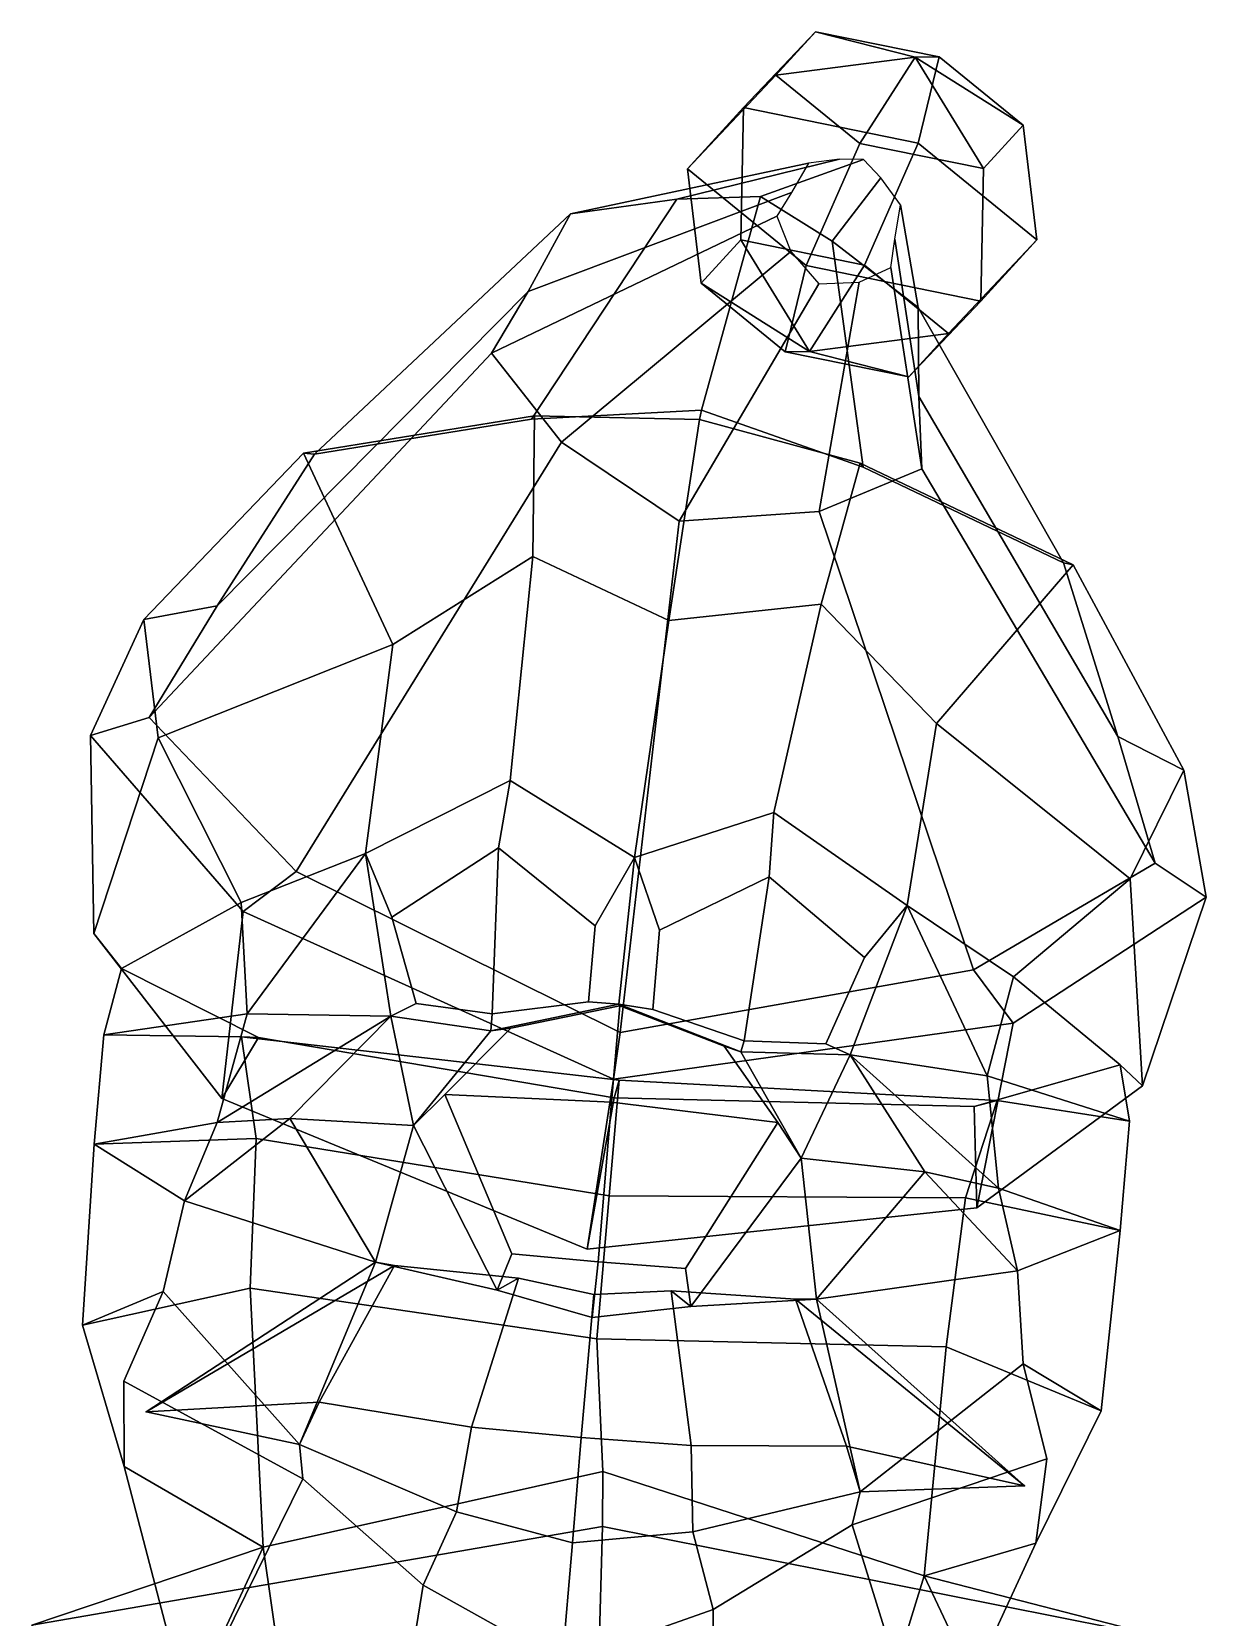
# Model space of a CAD drawing. Extents: x -173 to 159, y -153 to 325.
# Drawn here: x -67.9 to 70.7, y 137.6 to 324.6 of the extents above; entities that cross this region are included whole.
import ezdxf

# ---------------------------------------------------------------- set-up
doc = ezdxf.new("R2010")
doc.units = 0

msp = doc.modelspace()

# ---------------------------------------------------------------- linework, layer by layer
for p in [(-54.374901, 161.827789, 100.042206), (49.263512, 153.116516, 100.790459)]:
    msp.add_point(p)
for points in [[(9.485497, 308.453705, -40.156384), (19.931868, 319.507477, -35.688831), (24.601395, 324.616058, -48.915962), (16.089233, 315.678345, -58.862446)], [(24.601395, 324.616058, -48.915962), (39.181492, 321.652161, -53.337906), (36.708599, 311.486725, -65.115952), (16.089233, 315.678345, -58.862446)], [(19.931868, 319.507477, -35.688831), (36.337421, 321.630707, -37.501518), (24.601395, 324.616058, -48.915962)], [(36.337421, 321.630707, -37.501518), (39.181492, 321.652161, -53.337906), (24.601395, 324.616058, -48.915962)], [(29.842419, 311.434967, -26.883587), (36.337421, 321.630707, -37.501518), (19.931868, 319.507477, -35.688831)], [(29.842419, 311.434967, -26.883587), (44.422527, 308.471039, -31.305471), (36.337421, 321.630707, -37.501518)], [(36.337421, 321.630707, -37.501518), (49.092056, 313.57962, -44.532604), (39.181492, 321.652161, -53.337906)], [(44.422527, 308.471039, -31.305471), (49.092056, 313.57962, -44.532604), (36.337421, 321.630707, -37.501518)], [(49.092056, 313.57962, -44.532604), (50.724247, 300.070465, -52.663441), (36.708599, 311.486725, -65.115952), (39.181492, 321.652161, -53.337906)], [(23.501158, 297.037445, -27.703903), (29.842419, 311.434967, -26.883587), (19.931868, 319.507477, -35.688831), (9.485497, 308.453705, -40.156384)], [(9.485497, 308.453705, -40.156384), (16.089233, 315.678345, -58.862446), (15.78723, 300.053101, -61.514294), (11.117702, 294.944519, -48.287163)], [(15.78723, 300.053101, -61.514294), (16.089233, 315.678345, -58.862446), (36.708599, 311.486725, -65.115952), (30.367329, 297.089172, -65.936241)], [(44.120514, 292.845795, -33.957378), (50.724247, 300.070465, -52.663441), (49.092056, 313.57962, -44.532604), (44.422527, 308.471039, -31.305471)], [(23.501158, 297.037445, -27.703903), (44.120514, 292.845795, -33.957378), (44.422527, 308.471039, -31.305471), (29.842419, 311.434967, -26.883587)], [(40.277889, 289.016632, -57.130936), (30.367329, 297.089172, -65.936241), (36.708599, 311.486725, -65.115952), (50.724247, 300.070465, -52.663441)], [(23.780613, 309.108612, -36.413643), (21.75695, 305.641235, -38.494282), (-9.302335, 293.990875, 2.536036), (-4.299472, 303.13205, 12.212753)], [(27.441261, 309.585175, -34.924118), (23.780613, 309.108612, -36.413643), (-4.299472, 303.13205, 12.212753), (8.239504, 304.851074, 17.719517)], [(30.248783, 309.560852, -33.934704), (27.441261, 309.585175, -34.924118), (8.239504, 304.851074, 17.719517), (18.090923, 305.172852, 21.135895)], [(30.248783, 309.560852, -33.934704), (18.090923, 305.172852, 21.135895), (26.550991, 299.926117, 19.18401), (32.291958, 307.399261, -34.055935)], [(23.501158, 297.037445, -27.703903), (9.485497, 308.453705, -40.156384), (11.117702, 294.944519, -48.287163), (21.028255, 286.872009, -39.481918)], [(32.291958, 307.399261, -34.055935), (26.550991, 299.926117, 19.18401), (36.705872, 292.103485, 15.492225), (34.642891, 304.213623, -34.469501)], [(-34.515591, 274.787201, 60.573441), (-8.927516, 278.916626, 71.271515), (8.239504, 304.851074, 17.719517), (-4.299472, 303.13205, 12.212753)], [(21.75695, 305.641235, -38.494282), (20.051094, 302.877441, -40.185764), (-13.615255, 286.691833, -5.291801), (-9.302335, 293.990875, 2.536036)], [(11.143327, 279.988953, 77.818794), (18.090923, 305.172852, 21.135895), (8.239504, 304.851074, 17.719517), (-8.927516, 278.916626, 71.271515)], [(11.143327, 279.988953, 77.818794), (30.236143, 273.23587, 71.75946), (26.550991, 299.926117, 19.18401), (18.090923, 305.172852, 21.135895)], [(-45.985752, 256.915161, 39.862068), (-34.515591, 274.787201, 60.573441), (-4.299472, 303.13205, 12.212753), (-9.302335, 293.990875, 2.536036)], [(34.642891, 304.213623, -34.469501), (36.705872, 292.103485, 15.492225), (36.798279, 281.591919, 6.22301), (33.96896, 300.138031, -36.308563)], [(20.051094, 302.877441, -40.185764), (21.687801, 298.686737, -41.247814), (-5.357701, 276.201996, -11.946091), (-13.615255, 286.691833, -5.291801)], [(11.117702, 294.944519, -48.287163), (15.78723, 300.053101, -61.514294), (23.872297, 286.893402, -55.31826)], [(23.872297, 286.893402, -55.31826), (15.78723, 300.053101, -61.514294), (30.367329, 297.089172, -65.936241)], [(53.850002, 261.969635, 61.6744), (36.705872, 292.103485, 15.492225), (26.550991, 299.926117, 19.18401), (30.236143, 273.23587, 71.75946)], [(33.96896, 300.138031, -36.308563), (36.798279, 281.591919, 6.22301), (37.150223, 273.038239, -1.231747), (33.498821, 296.817383, -37.778877)], [(44.120514, 292.845795, -33.957378), (35.60836, 283.908051, -43.903805), (40.277889, 289.016632, -57.130936), (50.724247, 300.070465, -52.663441)], [(21.687801, 298.686737, -41.247814), (24.994909, 294.870087, -41.568779), (8.527251, 266.896912, -15.763485), (-5.357701, 276.201996, -11.946091)], [(23.501158, 297.037445, -27.703903), (21.028255, 286.872009, -39.481918), (35.60836, 283.908051, -43.903805), (44.120514, 292.845795, -33.957378)], [(23.872297, 286.893402, -55.31826), (30.367329, 297.089172, -65.936241), (40.277889, 289.016632, -57.130936)], [(33.498821, 296.817383, -37.778877), (37.150223, 273.038239, -1.231747), (25.020697, 268.031586, -9.516527), (29.73501, 295.060364, -39.807518)], [(-54.002396, 243.744812, 21.41995), (-45.985752, 256.915161, 39.862068), (-9.302335, 293.990875, 2.536036), (-13.615255, 286.691833, -5.291801)], [(29.73501, 295.060364, -39.807518), (25.020697, 268.031586, -9.516527), (8.527251, 266.896912, -15.763485), (24.994909, 294.870087, -41.568779)], [(21.028255, 286.872009, -39.481918), (11.117702, 294.944519, -48.287163), (23.872297, 286.893402, -55.31826)], [(60.272282, 241.502258, 41.185955), (36.798279, 281.591919, 6.22301), (36.705872, 292.103485, 15.492225), (53.850002, 261.969635, 61.6744)], [(35.60836, 283.908051, -43.903805), (23.872297, 286.893402, -55.31826), (40.277889, 289.016632, -57.130936)], [(-36.659306, 225.571991, 6.597259), (-54.002396, 243.744812, 21.41995), (-13.615255, 286.691833, -5.291801), (-5.357701, 276.201996, -11.946091)], [(21.028255, 286.872009, -39.481918), (23.872297, 286.893402, -55.31826), (35.60836, 283.908051, -43.903805)], [(64.664703, 226.531982, 22.898443), (37.150223, 273.038239, -1.231747), (36.798279, 281.591919, 6.22301), (60.272282, 241.502258, 41.185955)], [(-8.746457, 262.7164, 90.815811), (-8.544295, 279.313446, 76.657158), (-35.819221, 274.911774, 65.890724), (-25.278179, 252.335327, 85.011948)], [(-8.544295, 279.313446, 76.657158), (-8.927516, 278.916626, 71.271515), (-34.515591, 274.787201, 60.573441), (-35.819221, 274.911774, 65.890724)], [(10.921833, 278.871613, 82.588287), (11.143327, 279.988953, 77.818794), (-8.927516, 278.916626, 71.271515), (-8.544295, 279.313446, 76.657158)], [(7.281015, 255.164001, 98.800262), (10.921833, 278.871613, 82.588287), (-8.544295, 279.313446, 76.657158), (-8.746457, 262.7164, 90.815811)], [(7.281015, 255.164001, 98.800262), (25.281883, 257.10788, 91.697975), (29.850145, 273.744263, 77.135521), (10.921833, 278.871613, 82.588287)], [(10.921833, 278.871613, 82.588287), (29.850145, 273.744263, 77.135521), (30.236143, 273.23587, 71.75946), (11.143327, 279.988953, 77.818794)], [(1.554684, 206.583649, -7.17245), (-36.659306, 225.571991, 6.597259), (-5.357701, 276.201996, -11.946091), (8.527251, 266.896912, -15.763485)], [(-25.278179, 252.335327, 85.011948), (-35.819221, 274.911774, 65.890724), (-54.644569, 255.303528, 42.982529), (-52.938908, 241.339935, 71.767036)], [(-35.819221, 274.911774, 65.890724), (-34.515591, 274.787201, 60.573441), (-45.985752, 256.915161, 39.862068), (-54.644569, 255.303528, 42.982529)], [(25.281883, 257.10788, 91.697975), (38.884472, 243.028442, 85.811371), (55.005154, 261.737549, 67.022316), (29.850145, 273.744263, 77.135521)], [(29.850145, 273.744263, 77.135521), (55.005154, 261.737549, 67.022316), (53.850002, 261.969635, 61.6744), (30.236143, 273.23587, 71.75946)], [(43.240639, 213.982361, 7.592744), (25.020697, 268.031586, -9.516527), (37.150223, 273.038239, -1.231747), (64.664703, 226.531982, 22.898443)], [(1.554684, 206.583649, -7.17245), (8.527251, 266.896912, -15.763485), (25.020697, 268.031586, -9.516527), (43.240639, 213.982361, 7.592744)], [(-8.746457, 262.7164, 90.815811), (-25.278179, 252.335327, 85.011948), (-28.505424, 227.698242, 91.72226), (-11.427239, 236.308533, 102.001625)], [(7.281015, 255.164001, 98.800262), (-8.746457, 262.7164, 90.815811), (-11.427239, 236.308533, 102.001625), (3.230203, 227.214294, 105.571396)], [(55.005154, 261.737549, 67.022316), (68.037674, 237.50824, 44.511047), (60.272282, 241.502258, 41.185955), (53.850002, 261.969635, 61.6744)], [(38.884472, 243.028442, 85.811371), (61.73365, 224.706482, 73.195763), (68.037674, 237.50824, 44.511047), (55.005154, 261.737549, 67.022316)], [(-54.644569, 255.303528, 42.982529), (-45.985752, 256.915161, 39.862068), (-54.002396, 243.744812, 21.41995), (-60.934429, 241.62088, 21.45396)], [(7.281015, 255.164001, 98.800262), (3.230203, 227.214294, 105.571396), (19.695917, 232.534821, 102.405853), (25.281883, 257.10788, 91.697975)], [(25.281883, 257.10788, 91.697975), (19.695917, 232.534821, 102.405853), (35.432198, 221.548309, 92.250504), (38.884472, 243.028442, 85.811371)], [(-52.938908, 241.339935, 71.767036), (-54.644569, 255.303528, 42.982529), (-60.934429, 241.62088, 21.45396), (-60.545975, 218.235992, 42.404713)], [(-43.154488, 221.917664, 76.293961), (-28.505424, 227.698242, 91.72226), (-25.278179, 252.335327, 85.011948), (-52.938908, 241.339935, 71.767036)], [(-60.934429, 241.62088, 21.45396), (-54.002396, 243.744812, 21.41995), (-36.659306, 225.571991, 6.597259), (-42.919376, 220.857239, 5.729288)], [(-60.545975, 218.235992, 42.404713), (-60.934429, 241.62088, 21.45396), (-42.919376, 220.857239, 5.729288), (-45.423576, 198.805542, 22.611139)], [(-52.938908, 241.339935, 71.767036), (-60.545975, 218.235992, 42.404713), (-57.281174, 214.103119, 41.06036), (-43.154488, 221.917664, 76.293961)], [(47.945599, 213.15506, 77.046616), (61.73365, 224.706482, 73.195763), (38.884472, 243.028442, 85.811371), (35.432198, 221.548309, 92.250504)], [(68.037674, 237.50824, 44.511047), (70.704773, 222.526367, 23.094074), (64.664703, 226.531982, 22.898443), (60.272282, 241.502258, 41.185955)], [(-12.806762, 228.339844, 102.333115), (-11.427239, 236.308533, 102.001625), (-28.505424, 227.698242, 91.72226), (-25.405159, 220.191132, 93.181328)], [(-12.806762, 228.339844, 102.333115), (-1.405676, 219.149841, 104.754501), (3.230203, 227.214294, 105.571396), (-11.427239, 236.308533, 102.001625)], [(61.73365, 224.706482, 73.195763), (63.177998, 200.289612, 43.946205), (70.704773, 222.526367, 23.094074), (68.037674, 237.50824, 44.511047)], [(19.138714, 224.942383, 102.423149), (19.695917, 232.534821, 102.405853), (3.230203, 227.214294, 105.571396), (6.200613, 218.645172, 104.978828)], [(19.138714, 224.942383, 102.423149), (30.380831, 215.407288, 91.079521), (35.432198, 221.548309, 92.250504), (19.695917, 232.534821, 102.405853)], [(-13.549285, 208.755066, 102.179077), (-12.806762, 228.339844, 102.333115), (-25.405159, 220.191132, 93.181328), (-22.528034, 210.008423, 96.960442)], [(-1.405676, 219.149841, 104.754501), (-12.806762, 228.339844, 102.333115), (-13.549285, 208.755066, 102.179077), (-2.172122, 210.17041, 106.373093)], [(-42.444641, 208.785828, 78.103951), (-28.505424, 227.698242, 91.72226), (-43.154488, 221.917664, 76.293961)], [(-25.510201, 208.504333, 98.094666), (-28.505424, 227.698242, 91.72226), (-42.444641, 208.785828, 78.103951)], [(-22.528034, 210.008423, 96.960442), (-25.405159, 220.191132, 93.181328), (-28.505424, 227.698242, 91.72226), (-25.510201, 208.504333, 98.094666)], [(-2.172122, 210.17041, 106.373093), (1.379443, 209.898743, 109.612625), (3.230203, 227.214294, 105.571396), (-1.405676, 219.149841, 104.754501)], [(5.401605, 209.298157, 106.827766), (6.200613, 218.645172, 104.978828), (3.230203, 227.214294, 105.571396), (1.379443, 209.898743, 109.612625)], [(70.704773, 222.526367, 23.094074), (47.922657, 207.68045, 6.861103), (43.240639, 213.982361, 7.592744), (64.664703, 226.531982, 22.898443)], [(-42.919376, 220.857239, 5.729288), (-36.659306, 225.571991, 6.597259), (1.554684, 206.583649, -7.17245), (0.777785, 201.081055, -8.878839)], [(6.200613, 218.645172, 104.978828), (5.401605, 209.298157, 106.827766), (16.194624, 205.588745, 101.818512), (19.138714, 224.942383, 102.423149)], [(16.194624, 205.588745, 101.818512), (25.806831, 205.238647, 95.538712), (30.380831, 215.407288, 91.079521), (19.138714, 224.942383, 102.423149)], [(61.73365, 224.706482, 73.195763), (47.945599, 213.15506, 77.046616), (60.553616, 202.769043, 42.033897), (63.177998, 200.289612, 43.946205)], [(-43.154488, 221.917664, 76.293961), (-57.281174, 214.103119, 41.06036), (-59.363968, 206.294495, 41.990829), (-42.444641, 208.785828, 78.103951)], [(-45.423576, 198.805542, 22.611139), (-42.919376, 220.857239, 5.729288), (0.777785, 201.081055, -8.878839), (-2.331545, 181.011658, 7.031627)], [(25.806831, 205.238647, 95.538712), (28.690361, 203.948517, 98.485985), (35.432198, 221.548309, 92.250504), (30.380831, 215.407288, 91.079521)], [(28.690361, 203.948517, 98.485985), (44.850101, 201.448303, 78.7342), (35.432198, 221.548309, 92.250504)], [(44.850101, 201.448303, 78.7342), (47.945599, 213.15506, 77.046616), (35.432198, 221.548309, 92.250504)], [(63.177998, 200.289612, 43.946205), (43.646481, 185.885803, 23.720877), (47.922657, 207.68045, 6.861103), (70.704773, 222.526367, 23.094074)], [(-60.545975, 218.235992, 42.404713), (-45.423576, 198.805542, 22.611139), (-41.118465, 205.971466, 16.17), (-57.281174, 214.103119, 41.06036)], [(-59.363968, 206.294495, 41.990829), (-57.281174, 214.103119, 41.06036), (-41.118465, 205.971466, 16.17), (-43.128983, 206.059387, 12.111691)], [(47.922657, 207.68045, 6.861103), (0.777785, 201.081055, -8.878839), (1.554684, 206.583649, -7.17245), (43.240639, 213.982361, 7.592744)], [(47.945599, 213.15506, 77.046616), (44.850101, 201.448303, 78.7342), (61.632214, 196.124207, 42.864399), (60.553616, 202.769043, 42.033897)], [(-13.549285, 208.755066, 102.179077), (-22.528034, 210.008423, 96.960442), (-25.510201, 208.504333, 98.094666), (-13.700364, 206.768921, 104.553589)], [(0.526974, 198.353943, 129.194321), (1.520367, 209.732361, 124.071732), (-11.346527, 207.079163, 120.770164), (-19.117773, 199.271576, 122.642532)], [(-13.549285, 208.755066, 102.179077), (-13.700364, 206.768921, 104.553589), (1.379443, 209.898743, 109.612625), (-2.172122, 210.17041, 106.373093)], [(1.520367, 209.732361, 124.071732), (1.379443, 209.898743, 109.612625), (-13.700364, 206.768921, 104.553589), (-11.346527, 207.079163, 120.770164)], [(0.526974, 198.353943, 129.194321), (20.141171, 195.97168, 122.92598), (13.809855, 204.96463, 120.95179), (1.520367, 209.732361, 124.071732)], [(1.520367, 209.732361, 124.071732), (13.809855, 204.96463, 120.95179), (15.796213, 204.289612, 104.766548), (1.379443, 209.898743, 109.612625)], [(16.194624, 205.588745, 101.818512), (5.401605, 209.298157, 106.827766), (1.379443, 209.898743, 109.612625), (15.796213, 204.289612, 104.766548)], [(-42.444641, 208.785828, 78.103951), (-59.363968, 206.294495, 41.990829), (-60.494823, 193.383789, 45.286743), (-45.978951, 195.972473, 79.052811)], [(-45.978951, 195.972473, 79.052811), (-25.510201, 208.504333, 98.094666), (-42.444641, 208.785828, 78.103951)], [(-37.424267, 196.424042, 102.320549), (-25.510201, 208.504333, 98.094666), (-45.978951, 195.972473, 79.052811)], [(-37.424267, 196.424042, 102.320549), (-22.831409, 195.610474, 105.436035), (-25.510201, 208.504333, 98.094666)], [(-22.831409, 195.610474, 105.436035), (-13.700364, 206.768921, 104.553589), (-25.510201, 208.504333, 98.094666)], [(43.646481, 185.885803, 23.720877), (-2.331545, 181.011658, 7.031627), (0.777785, 201.081055, -8.878839), (47.922657, 207.68045, 6.861103)], [(-60.494823, 193.383789, 45.286743), (-59.363968, 206.294495, 41.990829), (-43.128983, 206.059387, 12.111691), (-41.377239, 194.0896, 11.650637)], [(-45.423576, 198.805542, 22.611139), (-2.331545, 181.011658, 7.031627), (0.853563, 198.877075, -0.012152), (-41.118465, 205.971466, 16.17)], [(-43.128983, 206.059387, 12.111691), (-41.118465, 205.971466, 16.17), (0.853563, 198.877075, -0.012152), (1.437195, 200.948883, -2.582507)], [(-41.377239, 194.0896, 11.650637), (-43.128983, 206.059387, 12.111691), (1.437195, 200.948883, -2.582507), (0.270686, 187.297424, 0.05475)], [(-19.117773, 199.271576, 122.642532), (-11.346527, 207.079163, 120.770164), (-13.700364, 206.768921, 104.553589), (-22.831409, 195.610474, 105.436035)], [(20.141171, 195.97168, 122.92598), (22.922968, 191.764587, 105.766373), (15.796213, 204.289612, 104.766548), (13.809855, 204.96463, 120.95179)], [(16.194624, 205.588745, 101.818512), (15.796213, 204.289612, 104.766548), (28.690361, 203.948517, 98.485985), (25.806831, 205.238647, 95.538712)], [(22.922968, 191.764587, 105.766373), (28.690361, 203.948517, 98.485985), (15.796213, 204.289612, 104.766548)], [(37.490044, 190.127136, 102.861412), (28.690361, 203.948517, 98.485985), (22.922968, 191.764587, 105.766373)], [(37.490044, 190.127136, 102.861412), (46.182053, 188.225952, 79.718193), (28.690361, 203.948517, 98.485985)], [(46.182053, 188.225952, 79.718193), (44.850101, 201.448303, 78.7342), (28.690361, 203.948517, 98.485985)], [(63.177998, 200.289612, 43.946205), (60.553616, 202.769043, 42.033897), (43.301067, 197.851471, 16.867464), (43.646481, 185.885803, 23.720877)], [(61.632214, 196.124207, 42.864399), (46.015842, 198.566345, 12.755301), (43.301067, 197.851471, 16.867464), (60.553616, 202.769043, 42.033897)], [(42.297466, 187.056396, 12.254753), (0.270686, 187.297424, 0.05475), (1.437195, 200.948883, -2.582507), (46.015842, 198.566345, 12.755301)], [(46.015842, 198.566345, 12.755301), (1.437195, 200.948883, -2.582507), (0.853563, 198.877075, -0.012152), (43.301067, 197.851471, 16.867464)], [(44.850101, 201.448303, 78.7342), (46.182053, 188.225952, 79.718193), (60.544769, 183.209839, 46.160629), (61.632214, 196.124207, 42.864399)], [(-11.218796, 180.44812, 119.405869), (-19.117773, 199.271576, 122.642532), (-22.831409, 195.610474, 105.436035), (-12.942622, 176.173309, 106.855934)], [(-1.024129, 179.517395, 124.7351), (0.526974, 198.353943, 129.194321), (-19.117773, 199.271576, 122.642532), (-11.218796, 180.44812, 119.405869)], [(43.646481, 185.885803, 23.720877), (43.301067, 197.851471, 16.867464), (0.853563, 198.877075, -0.012152), (-2.331545, 181.011658, 7.031627)], [(-1.024129, 179.517395, 124.7351), (9.258213, 178.726929, 119.553711), (20.141171, 195.97168, 122.92598), (0.526974, 198.353943, 129.194321)], [(60.544769, 183.209839, 46.160629), (42.297466, 187.056396, 12.254753), (46.015842, 198.566345, 12.755301), (61.632214, 196.124207, 42.864399)], [(-49.834759, 186.726807, 79.288139), (-37.424267, 196.424042, 102.320549), (-45.978951, 195.972473, 79.052811)], [(-27.297697, 179.494751, 100.645767), (-37.424267, 196.424042, 102.320549), (-49.834759, 186.726807, 79.288139)], [(-27.297697, 179.494751, 100.645767), (-22.831409, 195.610474, 105.436035), (-37.424267, 196.424042, 102.320549)], [(-45.978951, 195.972473, 79.052811), (-60.494823, 193.383789, 45.286743), (-49.834759, 186.726807, 79.288139)], [(-12.942622, 176.173309, 106.855934), (-22.831409, 195.610474, 105.436035), (-27.297697, 179.494751, 100.645767)], [(9.258213, 178.726929, 119.553711), (9.909122, 174.252502, 107.02092), (22.922968, 191.764587, 105.766373), (20.141171, 195.97168, 122.92598)], [(-61.871983, 172.064697, 48.485641), (-60.494823, 193.383789, 45.286743), (-41.377239, 194.0896, 11.650637), (-42.099468, 176.414063, 16.090431)], [(-52.353645, 176.02533, 80.386696), (-49.834759, 186.726807, 79.288139), (-60.494823, 193.383789, 45.286743), (-61.871983, 172.064697, 48.485641)], [(-42.099468, 176.414063, 16.090431), (-41.377239, 194.0896, 11.650637), (0.270686, 187.297424, 0.05475), (-1.188693, 170.441467, 5.950058)], [(9.909122, 174.252502, 107.02092), (24.704763, 175.123718, 101.021217), (22.922968, 191.764587, 105.766373)], [(24.704763, 175.123718, 101.021217), (37.490044, 190.127136, 102.861412), (22.922968, 191.764587, 105.766373)], [(24.704763, 175.123718, 101.021217), (48.436687, 178.466644, 79.997643), (37.490044, 190.127136, 102.861412)], [(48.436687, 178.466644, 79.997643), (46.182053, 188.225952, 79.718193), (37.490044, 190.127136, 102.861412)], [(39.995415, 169.513641, 16.683142), (-1.188693, 170.441467, 5.950058), (0.270686, 187.297424, 0.05475), (42.297466, 187.056396, 12.254753)], [(58.297997, 161.963867, 49.353245), (39.995415, 169.513641, 16.683142), (42.297466, 187.056396, 12.254753), (60.544769, 183.209839, 46.160629)], [(46.182053, 188.225952, 79.718193), (48.436687, 178.466644, 79.997643), (60.544769, 183.209839, 46.160629)], [(-52.353645, 176.02533, 80.386696), (-36.299419, 157.968353, 108.827347), (-27.297697, 179.494751, 100.645767), (-49.834759, 186.726807, 79.288139)], [(49.11792, 167.496185, 81.119301), (58.297997, 161.963867, 49.353245), (60.544769, 183.209839, 46.160629), (48.436687, 178.466644, 79.997643)], [(-1.024129, 179.517395, 124.7351), (-11.218796, 180.44812, 119.405869), (-12.942622, 176.173309, 106.855934), (-1.75107, 172.952209, 113.073891)], [(-25.059309, 179.08429, 114.732796), (-27.297697, 179.494751, 100.645767), (-54.374901, 161.827789, 100.042206)], [(-54.374901, 161.827789, 100.042206), (-27.297697, 179.494751, 100.645767), (-36.299419, 157.968353, 108.827347)], [(-33.943253, 162.98938, 118.518089), (-25.059309, 179.08429, 114.732796), (-54.374901, 161.827789, 100.042206)], [(-10.436012, 177.602936, 114.977577), (-25.059309, 179.08429, 114.732796), (-33.943253, 162.98938, 118.518089), (-15.978317, 160.03009, 127.471756)], [(-25.059309, 179.08429, 114.732796), (-10.436012, 177.602936, 114.977577), (-12.942622, 176.173309, 106.855934), (-27.297697, 179.494751, 100.645767)], [(-1.024129, 179.517395, 124.7351), (-1.75107, 172.952209, 113.073891), (9.909122, 174.252502, 107.02092), (9.258213, 178.726929, 119.553711)], [(49.11792, 167.496185, 81.119301), (48.436687, 178.466644, 79.997643), (24.704763, 175.123718, 101.021217), (29.868738, 152.406616, 109.305069)], [(-56.962307, 155.394165, 54.04179), (-61.871983, 172.064697, 48.485641), (-42.099468, 176.414063, 16.090431), (-40.573055, 145.874939, 27.902067)], [(-56.962307, 155.394165, 54.04179), (-57.010105, 165.431396, 84.478607), (-52.353645, 176.02533, 80.386696), (-61.871983, 172.064697, 48.485641)], [(-52.353645, 176.02533, 80.386696), (-57.010105, 165.431396, 84.478607), (-35.889503, 153.941406, 100.128876), (-36.299419, 157.968353, 108.827347)], [(-40.573055, 145.874939, 27.902067), (-42.099468, 176.414063, 16.090431), (-1.188693, 170.441467, 5.950058), (-0.479152, 154.797852, 5.160628)], [(-15.978317, 160.03009, 127.471756), (-3.05042, 158.798523, 128.263763), (-1.556813, 175.677979, 117.901611), (-10.436012, 177.602936, 114.977577)], [(-1.556813, 175.677979, 117.901611), (-1.75107, 172.952209, 113.073891), (-12.942622, 176.173309, 106.855934), (-10.436012, 177.602936, 114.977577)], [(9.911687, 157.853943, 127.658676), (7.56013, 176.090271, 115.107506), (-1.556813, 175.677979, 117.901611), (-3.05042, 158.798523, 128.263763)], [(-1.556813, 175.677979, 117.901611), (7.56013, 176.090271, 115.107506), (9.909122, 174.252502, 107.02092), (-1.75107, 172.952209, 113.073891)], [(7.56013, 176.090271, 115.107506), (9.911687, 157.853943, 127.658676), (28.24505, 157.762207, 118.967072), (22.227524, 175.109619, 115.074196)], [(22.227524, 175.109619, 115.074196), (24.704763, 175.123718, 101.021217), (9.909122, 174.252502, 107.02092), (7.56013, 176.090271, 115.107506)], [(22.227524, 175.109619, 115.074196), (49.263512, 153.116516, 100.790459), (24.704763, 175.123718, 101.021217)], [(28.24505, 157.762207, 118.967072), (49.263512, 153.116516, 100.790459), (22.227524, 175.109619, 115.074196)], [(49.263512, 153.116516, 100.790459), (29.868738, 152.406616, 109.305069), (24.704763, 175.123718, 101.021217)], [(37.406498, 142.48056, 28.44092), (-0.479152, 154.797852, 5.160628), (-1.188693, 170.441467, 5.950058), (39.995415, 169.513641, 16.683142)], [(50.595383, 146.353455, 54.818336), (37.406498, 142.48056, 28.44092), (39.995415, 169.513641, 16.683142), (58.297997, 161.963867, 49.353245)], [(49.11792, 167.496185, 81.119301), (29.868738, 152.406616, 109.305069), (28.917149, 148.49411, 100.596771), (51.881554, 156.278564, 85.264786)], [(50.595383, 146.353455, 54.818336), (58.297997, 161.963867, 49.353245), (49.11792, 167.496185, 81.119301), (51.881554, 156.278564, 85.264786)], [(-35.889503, 153.941406, 100.128876), (-57.010105, 165.431396, 84.478607), (-56.962307, 155.394165, 54.04179), (-49.412239, 126.484711, 72.57827)], [(-36.299419, 157.968353, 108.827347), (-33.943253, 162.98938, 118.518089), (-54.374901, 161.827789, 100.042206)], [(-15.978317, 160.03009, 127.471756), (-33.943253, 162.98938, 118.518089), (-36.299419, 157.968353, 108.827347), (-17.758127, 150.034119, 118.388252)], [(-3.05042, 158.798523, 128.263763), (-15.978317, 160.03009, 127.471756), (-17.758127, 150.034119, 118.388252), (-4.064447, 146.384949, 124.193214)], [(-21.698481, 141.390259, 121.186104), (-17.758127, 150.034119, 118.388252), (-36.299419, 157.968353, 108.827347), (-35.889503, 153.941406, 100.128876)], [(-3.05042, 158.798523, 128.263763), (-4.064447, 146.384949, 124.193214), (10.128041, 147.690186, 118.589584), (9.911687, 157.853943, 127.658676)], [(9.911687, 157.853943, 127.658676), (10.128041, 147.690186, 118.589584), (29.868738, 152.406616, 109.305069), (28.24505, 157.762207, 118.967072)], [(29.868738, 152.406616, 109.305069), (49.263512, 153.116516, 100.790459), (28.24505, 157.762207, 118.967072)], [(-49.412239, 126.484711, 72.57827), (-56.962307, 155.394165, 54.04179), (-40.573055, 145.874939, 27.902067), (-36.59679, 118.245819, 58.109665)], [(28.917149, 148.49411, 100.596771), (38.060665, 119.132202, 73.209808), (50.595383, 146.353455, 54.818336), (51.881554, 156.278564, 85.264786)], [(-0.51746, 148.316406, -4.831187), (-67.874657, 136.680725, -2.282494), (-40.573055, 145.874939, 27.902067), (-0.479152, 154.797852, 5.160628)], [(-28.14958, 101.416626, 106.600311), (-21.698481, 141.390259, 121.186104), (-35.889503, 153.941406, 100.128876), (-49.412239, 126.484711, 72.57827)], [(-0.479152, 154.797852, 5.160628), (37.406498, 142.48056, 28.44092), (66.701088, 134.944458, -2.75842), (-0.51746, 148.316406, -4.831187)], [(12.529744, 138.513245, 121.433228), (28.917149, 148.49411, 100.596771), (29.868738, 152.406616, 109.305069), (10.128041, 147.690186, 118.589584)], [(-5.285933, 132.211151, 128.364197), (-4.064447, 146.384949, 124.193214), (-17.758127, 150.034119, 118.388252), (-21.698481, 141.390259, 121.186104)], [(-0.51746, 148.316406, -4.831187), (-0.971125, 132.82666, -54.743366), (-60.891792, 126.503113, -47.154255), (-67.874657, 136.680725, -2.282494)], [(-0.51746, 148.316406, -4.831187), (66.701088, 134.944458, -2.75842), (57.985771, 125.220276, -46.951733), (-0.971125, 132.82666, -54.743366)], [(12.426349, 98.006027, 106.893265), (38.060665, 119.132202, 73.209808), (28.917149, 148.49411, 100.596771), (12.529744, 138.513245, 121.433228)], [(-67.874657, 136.680725, -2.282494), (-61.684658, 100.539185, 52.886448), (-40.573055, 145.874939, 27.902067)], [(-61.684658, 100.539185, 52.886448), (-36.59679, 118.245819, 58.109665), (-40.573055, 145.874939, 27.902067)], [(-5.285933, 132.211151, 128.364197), (12.529744, 138.513245, 121.433228), (10.128041, 147.690186, 118.589584), (-4.064447, 146.384949, 124.193214)], [(38.060665, 119.132202, 73.209808), (29.119768, 115.587799, 58.337975), (37.406498, 142.48056, 28.44092), (50.595383, 146.353455, 54.818336)], [(57.93222, 98.975342, 52.936092), (37.406498, 142.48056, 28.44092), (29.119768, 115.587799, 58.337975)], [(66.701088, 134.944458, -2.75842), (37.406498, 142.48056, 28.44092), (57.93222, 98.975342, 52.936092)], [(-8.913876, 87.561676, 111.04425), (-5.285933, 132.211151, 128.364197), (-21.698481, 141.390259, 121.186104), (-28.14958, 101.416626, 106.600311)], [(-8.913876, 87.561676, 111.04425), (12.426349, 98.006027, 106.893265), (12.529744, 138.513245, 121.433228), (-5.285933, 132.211151, 128.364197)]]:
    msp.add_3dface(points)

doc.saveas('drawing.dxf')
